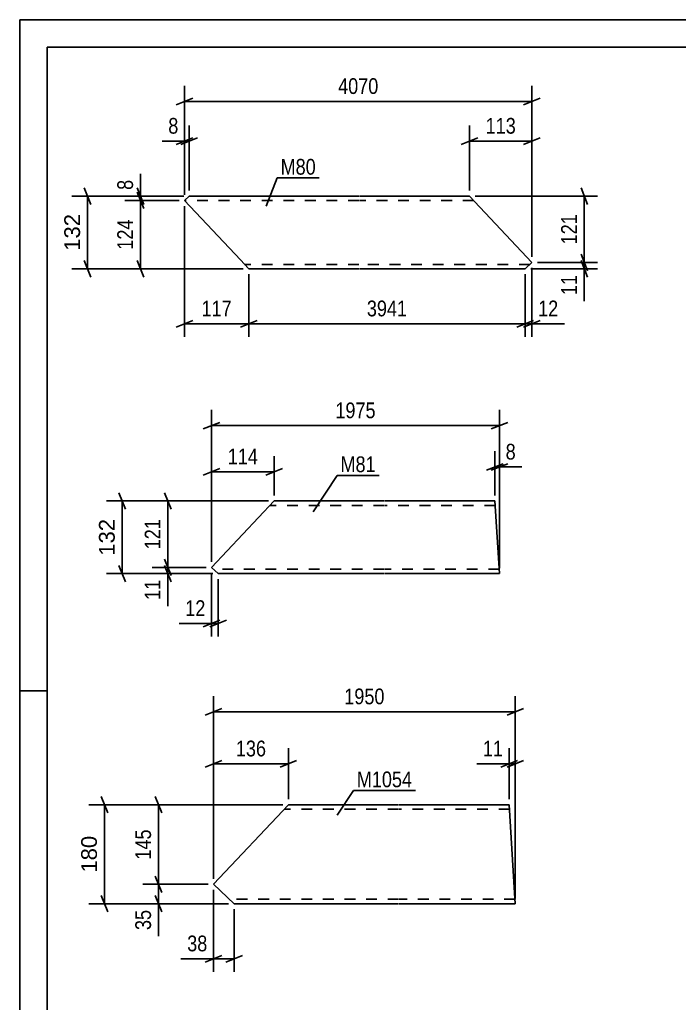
# Model space of a CAD drawing. Header units: millimetres. Extents: x 0 to 594, y 0 to 420.
# Drawn here: x 0 to 119.8, y 241.2 to 420 of the extents above; entities that cross this region are included whole.
import ezdxf

# ---------------------------------------------------------------- set-up
doc = ezdxf.new("R2010")
doc.units = ezdxf.units.MM
doc.linetypes.add('DXK_LINE_DOT2', pattern=[3.9198, 1.9599, -1.9599])
doc.styles.add('Arial', font='ARIAL.TTF', dxfattribs={"height": 0.2})
doc.styles.add('Arial Narrow', font='ARIALN.TTF', dxfattribs={"height": 0.2})

# ---------------------------------------------------------------- blocks, each defined once
blk = doc.blocks.new('Unknown-335479146-1132 - 19368')
at = {"color": 5, "linetype": 'Continuous'}
for p, q in [((594, 420), (0, 420)), ((0, 420), (0, 0)), ((589, 415), (5, 415)), ((5, 415), (5, 5)), ((5, 298), (0, 298))]:
    blk.add_line(p, q, dxfattribs=at)
blk = doc.blocks.new('Part-335479146-4677 - 4661')
at = {"color": 2, "linetype": 'Continuous'}
for p, q in [((35.2, 262.85), (48.8, 277.32)), ((68.8, 277.32), (48.8, 277.32)), ((88.9, 277.32), (68.9, 277.32)), ((88.9, 277.32), (90.01, 259.32)), ((38.95, 259.32), (35.2, 262.85)), ((68.8, 259.32), (38.95, 259.32)), ((90.01, 259.32), (68.9, 259.32))]:
    blk.add_line(p, q, dxfattribs=at)
at = {"color": 7, "linetype": 'DXK_LINE_DOT2'}
for p, q in [((68.8, 276.52), (48.05, 276.52)), ((88.95, 276.52), (68.9, 276.52)), ((68.8, 260.12), (38.1, 260.12)), ((89.96, 260.12), (68.9, 260.12)), ((89.96, 260.12), (89.96, 260.18))]:
    blk.add_line(p, q, dxfattribs=at)
blk = doc.blocks.new('Part-335479146-4958 - 4942')
at = {"color": 2, "linetype": 'Continuous'}
for p, q in [((30.78, 387.93), (29.94, 387.15)), ((40.1, 376.33), (29.94, 387.15)), ((61.6, 387.93), (30.78, 387.93)), ((81.7, 387.93), (61.7, 387.93)), ((81.7, 387.93), (93.02, 375.88)), ((41.6, 374.73), (40.1, 376.33)), ((93.02, 375.88), (91.8, 374.73)), ((61.6, 374.73), (41.6, 374.73)), ((91.8, 374.73), (61.7, 374.73))]:
    blk.add_line(p, q, dxfattribs=at)
at = {"color": 7, "linetype": 'DXK_LINE_DOT2'}
for p, q in [((29.94, 387.15), (29.96, 387.13)), ((29.96, 387.13), (29.94, 387.15)), ((61.6, 387.13), (29.96, 387.13)), ((30.02, 387.07), (29.96, 387.13)), ((82.45, 387.13), (61.7, 387.13)), ((41.49, 374.86), (40.1, 376.33)), ((61.6, 375.53), (40.85, 375.53)), ((92.65, 375.53), (61.7, 375.53))]:
    blk.add_line(p, q, dxfattribs=at)
blk = doc.blocks.new('Part-335479146-4808 - 4792')
at = {"color": 2, "linetype": 'Continuous'}
for p, q in [((34.85, 320.45), (46.2, 332.52)), ((66.2, 332.52), (46.2, 332.52)), ((86.3, 332.52), (66.3, 332.52)), ((87.12, 319.32), (86.3, 332.52)), ((36.05, 319.32), (34.85, 320.45)), ((66.2, 319.32), (36.05, 319.32)), ((87.12, 319.32), (66.3, 319.32))]:
    blk.add_line(p, q, dxfattribs=at)
at = {"color": 7, "linetype": 'DXK_LINE_DOT2'}
for p, q in [((66.2, 331.72), (45.45, 331.72)), ((86.35, 331.72), (66.3, 331.72)), ((66.2, 320.12), (35.2, 320.12)), ((87.07, 320.12), (66.3, 320.12)), ((87.07, 320.12), (87.07, 320.18))]:
    blk.add_line(p, q, dxfattribs=at)
blk = doc.blocks.new('StraightDimension-335479146-4736 - 4661')
at = {"color": 7, "linetype": 'Continuous'}
for p, q in [((35.2, 261.85), (35.2, 246.92)), ((38.95, 258.32), (38.95, 246.92)), ((33.7, 248.72), (36.7, 249.92)), ((35.2, 249.32), (38.95, 249.32)), ((40.45, 249.92), (37.45, 248.72))]:
    blk.add_line(p, q, dxfattribs=at)
at = {"color": 0}
blk.add_wipeout([(34.67, 250.07), (34.67, 254.27), (29.82, 254.27), (29.82, 250.07)], dxfattribs=at)
at = {"color": 7, "linetype": 'Continuous'}
blk.add_line((35.2, 249.32), (29.29, 249.32), dxfattribs=at)
blk.add_line((35.2, 249.32), (29.29, 249.32), dxfattribs=at)
at = {"color": 3, "style": 'Arial Narrow'}
blk.add_text('38', height=2.863, dxfattribs=at).set_placement((30.42, 250.67))
blk = doc.blocks.new('StraightDimension-335479146-4680 - 4661')
at = {"color": 7, "linetype": 'Continuous'}
for p, q in [((35.2, 263.85), (35.2, 297.07)), ((90.01, 260.32), (90.01, 297.07)), ((36.7, 294.82), (33.7, 293.62)), ((35.2, 294.22), (90.01, 294.22)), ((88.51, 293.62), (91.51, 294.82))]:
    blk.add_line(p, q, dxfattribs=at)
at = {"color": 0}
blk.add_wipeout([(66.86, 294.97), (66.86, 299.17), (58.35, 299.17), (58.35, 294.97)], dxfattribs=at)
at = {"color": 3, "style": 'Arial Narrow'}
blk.add_text('1950', height=2.863, dxfattribs=at).set_placement((58.95, 295.57))
blk = doc.blocks.new('StraightDimension-335479146-4769 - 4661')
at = {"color": 7, "linetype": 'Continuous'}
for p, q in [((88.9, 278.32), (88.9, 287.6)), ((90.01, 260.32), (90.01, 287.6)), ((87.4, 284.15), (90.4, 285.35)), ((91.51, 285.35), (88.51, 284.15)), ((88.9, 284.75), (90.01, 284.75))]:
    blk.add_line(p, q, dxfattribs=at)
at = {"color": 0}
blk.add_wipeout([(88.38, 285.5), (88.38, 289.7), (83.52, 289.7), (83.52, 285.5)], dxfattribs=at)
at = {"color": 7, "linetype": 'Continuous'}
blk.add_line((88.9, 284.75), (83, 284.75), dxfattribs=at)
blk.add_line((88.9, 284.75), (83, 284.75), dxfattribs=at)
at = {"color": 3, "style": 'Arial Narrow'}
blk.add_text('11', height=2.863, dxfattribs=at).set_placement((84.12, 286.1))
blk = doc.blocks.new('StraightDimension-335479146-4713 - 4661')
at = {"color": 7, "linetype": 'Continuous'}
for p, q in [((34.2, 262.85), (22.35, 262.85)), ((24.6, 264.35), (25.8, 261.35)), ((25.2, 259.32), (25.2, 262.85)), ((37.95, 259.32), (22.35, 259.32)), ((25.8, 257.82), (24.6, 260.82))]:
    blk.add_line(p, q, dxfattribs=at)
at = {"color": 0}
blk.add_wipeout([(24.45, 258.79), (20.25, 258.79), (20.25, 253.94), (24.45, 253.94)], dxfattribs=at)
at = {"color": 7, "linetype": 'Continuous'}
blk.add_line((25.2, 259.32), (25.2, 253.41), dxfattribs=at)
blk.add_line((25.2, 259.32), (25.2, 253.41), dxfattribs=at)
at = {"color": 3, "style": 'Arial Narrow'}
blk.add_text('35', height=2.863, rotation=90.0002, dxfattribs=at).set_placement((23.85, 254.54))
blk = doc.blocks.new('StraightDimension-335479146-4691 - 4661')
at = {"color": 7, "linetype": 'Continuous'}
for p, q in [((47.8, 277.32), (22.35, 277.32)), ((25.8, 275.82), (24.6, 278.82)), ((25.2, 262.85), (25.2, 277.32)), ((34.2, 262.85), (22.35, 262.85)), ((24.6, 264.35), (25.8, 261.35))]:
    blk.add_line(p, q, dxfattribs=at)
at = {"color": 0}
blk.add_wipeout([(24.45, 273.43), (20.25, 273.43), (20.25, 266.74), (24.45, 266.74)], dxfattribs=at)
at = {"color": 3, "style": 'Arial Narrow'}
blk.add_text('145', height=2.863, rotation=90.0002, dxfattribs=at).set_placement((23.85, 267.34))
blk = doc.blocks.new('StraightDimension-335479146-4750 - 4661')
at = {"color": 7, "linetype": 'Continuous'}
for p, q in [((35.2, 263.85), (35.2, 287.6)), ((48.8, 278.32), (48.8, 287.6)), ((36.7, 285.35), (33.7, 284.15)), ((35.2, 284.75), (48.8, 284.75)), ((47.3, 284.15), (50.3, 285.35))]:
    blk.add_line(p, q, dxfattribs=at)
at = {"color": 0}
blk.add_wipeout([(45.34, 285.5), (45.34, 289.7), (38.66, 289.7), (38.66, 285.5)], dxfattribs=at)
at = {"color": 3, "style": 'Arial Narrow'}
blk.add_text('136', height=2.863, dxfattribs=at).set_placement((39.26, 286.1))
blk = doc.blocks.new('StraightDimension-335479146-21162 - 4661')
at = {"color": 7, "linetype": 'Continuous'}
for p, q in [((47.8, 277.32), (12.53, 277.32)), ((15.98, 275.82), (14.78, 278.82)), ((15.38, 259.32), (15.38, 277.32)), ((37.95, 259.32), (12.53, 259.32)), ((14.78, 260.82), (15.98, 257.82))]:
    blk.add_line(p, q, dxfattribs=at)
at = {"color": 0}
blk.add_wipeout([(14.63, 272.25), (10.43, 272.25), (10.43, 264.38), (14.63, 264.38)], dxfattribs=at)
at = {"color": 3, "style": 'Arial'}
blk.add_text('180', height=2.865, rotation=90.0002, dxfattribs=at).set_placement((14.03, 264.98))
blk = doc.blocks.new('StraightDimension-335479146-19992 - 4942')
at = {"color": 7, "linetype": 'Continuous'}
for p, q in [((29.94, 386.13), (29.94, 362.33)), ((41.6, 373.73), (41.6, 362.33)), ((28.44, 364.13), (31.44, 365.33)), ((29.94, 364.73), (41.6, 364.73)), ((43.1, 365.33), (40.1, 364.13))]:
    blk.add_line(p, q, dxfattribs=at)
at = {"color": 0}
blk.add_wipeout([(39.12, 365.48), (39.12, 369.68), (32.43, 369.68), (32.43, 365.48)], dxfattribs=at)
at = {"color": 3, "style": 'Arial Narrow'}
blk.add_text('117', height=2.863, dxfattribs=at).set_placement((33.03, 366.08))
blk = doc.blocks.new('StraightDimension-335479146-5022 - 4942')
at = {"color": 7, "linetype": 'Continuous'}
for p, q in [((21.33, 388.65), (22.53, 385.65)), ((28.94, 387.15), (19.08, 387.15)), ((21.93, 374.73), (21.93, 387.15)), ((22.53, 373.23), (21.33, 376.23)), ((40.6, 374.73), (19.08, 374.73))]:
    blk.add_line(p, q, dxfattribs=at)
at = {"color": 0}
blk.add_wipeout([(21.18, 384.29), (16.98, 384.29), (16.98, 377.6), (21.18, 377.6)], dxfattribs=at)
at = {"color": 3, "style": 'Arial Narrow'}
blk.add_text('124', height=2.863, rotation=90.0002, dxfattribs=at).set_placement((20.58, 378.2))
blk = doc.blocks.new('StraightDimension-335479146-4961 - 4942')
at = {"color": 7, "linetype": 'Continuous'}
for p, q in [((29.94, 388.15), (29.94, 408)), ((93.02, 376.88), (93.02, 408)), ((31.44, 405.75), (28.44, 404.55)), ((29.94, 405.15), (93.02, 405.15)), ((91.52, 404.55), (94.52, 405.75))]:
    blk.add_line(p, q, dxfattribs=at)
at = {"color": 0}
blk.add_wipeout([(65.74, 405.9), (65.74, 410.1), (57.23, 410.1), (57.23, 405.9)], dxfattribs=at)
at = {"color": 3, "style": 'Arial Narrow'}
blk.add_text('4070', height=2.863, dxfattribs=at).set_placement((57.83, 406.5))
blk = doc.blocks.new('StraightDimension-335479146-4988 - 4942')
at = {"color": 7, "linetype": 'Continuous'}
for p, q in [((101.94, 389.43), (103.14, 386.43)), ((82.7, 387.93), (104.94, 387.93)), ((102.54, 375.88), (102.54, 387.93)), ((103.14, 374.38), (101.94, 377.38)), ((94.02, 375.88), (104.94, 375.88))]:
    blk.add_line(p, q, dxfattribs=at)
at = {"color": 0}
blk.add_wipeout([(101.79, 385.25), (97.59, 385.25), (97.59, 378.56), (101.79, 378.56)], dxfattribs=at)
at = {"color": 3, "style": 'Arial Narrow'}
blk.add_text('121', height=2.863, rotation=90.0002, dxfattribs=at).set_placement((101.19, 379.16))
blk = doc.blocks.new('StraightDimension-335479146-4972 - 4942')
at = {"color": 7, "linetype": 'Continuous'}
for p, q in [((101.94, 377.38), (103.14, 374.38)), ((94.02, 375.88), (104.94, 375.88)), ((103.14, 373.23), (101.94, 376.23)), ((102.54, 374.73), (102.54, 375.88)), ((92.8, 374.73), (104.94, 374.73))]:
    blk.add_line(p, q, dxfattribs=at)
at = {"color": 0}
blk.add_wipeout([(101.79, 374.21), (97.59, 374.21), (97.59, 369.35), (101.79, 369.35)], dxfattribs=at)
at = {"color": 7, "linetype": 'Continuous'}
blk.add_line((102.54, 374.73), (102.54, 368.83), dxfattribs=at)
blk.add_line((102.54, 374.73), (102.54, 368.83), dxfattribs=at)
at = {"color": 3, "style": 'Arial Narrow'}
blk.add_text('11', height=2.863, rotation=90.0002, dxfattribs=at).set_placement((101.19, 369.95))
blk = doc.blocks.new('StraightDimension-335479146-5005 - 4942')
at = {"color": 7, "linetype": 'Continuous'}
for p, q in [((21.33, 389.43), (22.53, 386.43)), ((22.53, 385.65), (21.33, 388.65)), ((29.78, 387.93), (19.08, 387.93)), ((28.94, 387.15), (19.08, 387.15)), ((21.93, 387.15), (21.93, 387.93))]:
    blk.add_line(p, q, dxfattribs=at)
at = {"color": 0}
blk.add_wipeout([(21.18, 391.49), (16.98, 391.49), (16.98, 388.46), (21.18, 388.46)], dxfattribs=at)
at = {"color": 7, "linetype": 'Continuous'}
blk.add_line((21.93, 387.93), (21.93, 392.01), dxfattribs=at)
blk.add_line((21.93, 387.93), (21.93, 392.01), dxfattribs=at)
at = {"color": 3, "style": 'Arial Narrow'}
blk.add_text('8', height=2.86, rotation=90.0002, dxfattribs=at).set_placement((20.58, 389.06))
blk = doc.blocks.new('StraightDimension-335479146-19965 - 4942')
at = {"color": 7, "linetype": 'Continuous'}
for p, q in [((12.91, 386.43), (11.71, 389.43)), ((29.78, 387.93), (9.46, 387.93)), ((12.31, 374.73), (12.31, 387.93)), ((11.71, 376.23), (12.91, 373.23)), ((40.6, 374.73), (9.46, 374.73))]:
    blk.add_line(p, q, dxfattribs=at)
at = {"color": 0}
blk.add_wipeout([(11.56, 385.27), (7.36, 385.27), (7.36, 377.4), (11.56, 377.4)], dxfattribs=at)
at = {"color": 3, "style": 'Arial'}
blk.add_text('132', height=2.865, rotation=90.0002, dxfattribs=at).set_placement((10.96, 378))
blk = doc.blocks.new('StraightDimension-335479146-5047 - 4942')
at = {"color": 7, "linetype": 'Continuous'}
for p, q in [((29.94, 388.15), (29.94, 400.78)), ((30.78, 388.93), (30.78, 400.78)), ((28.44, 397.33), (31.44, 398.53)), ((32.28, 398.53), (29.28, 397.33)), ((29.94, 397.93), (30.78, 397.93))]:
    blk.add_line(p, q, dxfattribs=at)
at = {"color": 0}
blk.add_wipeout([(29.42, 398.68), (29.42, 402.88), (26.39, 402.88), (26.39, 398.68)], dxfattribs=at)
at = {"color": 7, "linetype": 'Continuous'}
blk.add_line((29.94, 397.93), (25.87, 397.93), dxfattribs=at)
blk.add_line((29.94, 397.93), (25.87, 397.93), dxfattribs=at)
at = {"color": 3, "style": 'Arial Narrow'}
blk.add_text('8', height=2.86, dxfattribs=at).set_placement((26.99, 399.28))
blk = doc.blocks.new('StraightDimension-335479146-5064 - 4942')
at = {"color": 7, "linetype": 'Continuous'}
for p, q in [((81.7, 388.93), (81.7, 400.78)), ((93.02, 376.88), (93.02, 400.78)), ((80.2, 397.33), (83.2, 398.53)), ((81.7, 397.93), (93.02, 397.93)), ((94.52, 398.53), (91.52, 397.33))]:
    blk.add_line(p, q, dxfattribs=at)
at = {"color": 0}
blk.add_wipeout([(90.7, 398.68), (90.7, 402.88), (84.02, 402.88), (84.02, 398.68)], dxfattribs=at)
at = {"color": 3, "style": 'Arial Narrow'}
blk.add_text('113', height=2.863, dxfattribs=at).set_placement((84.62, 399.28))
blk = doc.blocks.new('StraightDimension-335479146-19990 - 4942')
at = {"color": 7, "linetype": 'Continuous'}
for p, q in [((91.8, 373.73), (91.8, 362.33)), ((93.02, 374.88), (93.02, 362.33)), ((90.3, 364.13), (93.3, 365.33)), ((94.52, 365.33), (91.52, 364.13)), ((91.8, 364.73), (93.02, 364.73))]:
    blk.add_line(p, q, dxfattribs=at)
at = {"color": 0}
blk.add_wipeout([(98.4, 365.48), (98.4, 369.68), (93.55, 369.68), (93.55, 365.48)], dxfattribs=at)
at = {"color": 7, "linetype": 'Continuous'}
blk.add_line((93.02, 364.73), (98.93, 364.73), dxfattribs=at)
blk.add_line((93.02, 364.73), (98.93, 364.73), dxfattribs=at)
at = {"color": 3, "style": 'Arial Narrow'}
blk.add_text('12', height=2.863, dxfattribs=at).set_placement((94.15, 366.08))
blk = doc.blocks.new('StraightDimension-335479146-19991 - 4942')
at = {"color": 7, "linetype": 'Continuous'}
for p, q in [((41.6, 373.73), (41.6, 362.33)), ((91.8, 373.73), (91.8, 362.33)), ((43.1, 365.33), (40.1, 364.13)), ((41.6, 364.73), (91.8, 364.73)), ((90.3, 364.13), (93.3, 365.33))]:
    blk.add_line(p, q, dxfattribs=at)
at = {"color": 0}
blk.add_wipeout([(70.96, 365.48), (70.96, 369.68), (62.45, 369.68), (62.45, 365.48)], dxfattribs=at)
at = {"color": 3, "style": 'Arial Narrow'}
blk.add_text('3941', height=2.863, dxfattribs=at).set_placement((63.05, 366.08))
blk = doc.blocks.new('StraightDimension-335479146-4899 - 4792')
at = {"color": 7, "linetype": 'Continuous'}
for p, q in [((26.32, 321.95), (27.52, 318.95)), ((33.85, 320.45), (24.07, 320.45)), ((27.52, 317.82), (26.32, 320.82)), ((26.92, 319.32), (26.92, 320.45)), ((35.05, 319.32), (24.07, 319.32))]:
    blk.add_line(p, q, dxfattribs=at)
at = {"color": 0}
blk.add_wipeout([(26.17, 318.79), (21.97, 318.79), (21.97, 313.94), (26.17, 313.94)], dxfattribs=at)
at = {"color": 7, "linetype": 'Continuous'}
blk.add_line((26.92, 319.32), (26.92, 313.41), dxfattribs=at)
blk.add_line((26.92, 319.32), (26.92, 313.41), dxfattribs=at)
at = {"color": 3, "style": 'Arial Narrow'}
blk.add_text('11', height=2.863, rotation=90.0002, dxfattribs=at).set_placement((25.57, 314.54))
blk = doc.blocks.new('StraightDimension-335479146-4883 - 4792')
at = {"color": 7, "linetype": 'Continuous'}
for p, q in [((26.32, 334.02), (27.52, 331.02)), ((45.2, 332.52), (24.07, 332.52)), ((26.92, 320.45), (26.92, 332.52)), ((27.52, 318.95), (26.32, 321.95)), ((33.85, 320.45), (24.07, 320.45))]:
    blk.add_line(p, q, dxfattribs=at)
at = {"color": 0}
blk.add_wipeout([(26.17, 329.83), (21.97, 329.83), (21.97, 323.14), (26.17, 323.14)], dxfattribs=at)
at = {"color": 3, "style": 'Arial Narrow'}
blk.add_text('121', height=2.863, rotation=90.0002, dxfattribs=at).set_placement((25.57, 323.74))
blk = doc.blocks.new('StraightDimension-335479146-4811 - 4792')
at = {"color": 7, "linetype": 'Continuous'}
for p, q in [((86.3, 333.52), (86.3, 341.55)), ((87.12, 320.32), (87.12, 341.55)), ((84.8, 338.1), (87.8, 339.3)), ((88.62, 339.3), (85.62, 338.1)), ((86.3, 338.7), (87.12, 338.7))]:
    blk.add_line(p, q, dxfattribs=at)
at = {"color": 0}
blk.add_wipeout([(90.68, 339.45), (90.68, 343.65), (87.65, 343.65), (87.65, 339.45)], dxfattribs=at)
at = {"color": 7, "linetype": 'Continuous'}
blk.add_line((87.12, 338.7), (91.2, 338.7), dxfattribs=at)
blk.add_line((87.12, 338.7), (91.2, 338.7), dxfattribs=at)
at = {"color": 3, "style": 'Arial Narrow'}
blk.add_text('8', height=2.86, dxfattribs=at).set_placement((88.25, 340.05))
blk = doc.blocks.new('StraightDimension-335479146-4830 - 4792')
at = {"color": 7, "linetype": 'Continuous'}
for p, q in [((34.85, 321.45), (34.85, 340.67)), ((46.2, 333.52), (46.2, 340.67)), ((33.35, 337.22), (36.35, 338.42)), ((47.7, 338.42), (44.7, 337.22)), ((34.85, 337.82), (46.2, 337.82))]:
    blk.add_line(p, q, dxfattribs=at)
at = {"color": 0}
blk.add_wipeout([(43.87, 338.57), (43.87, 342.77), (37.18, 342.77), (37.18, 338.57)], dxfattribs=at)
at = {"color": 3, "style": 'Arial Narrow'}
blk.add_text('114', height=2.863, dxfattribs=at).set_placement((37.78, 339.17))
blk = doc.blocks.new('StraightDimension-335479146-4857 - 4792')
at = {"color": 7, "linetype": 'Continuous'}
for p, q in [((34.85, 319.45), (34.85, 307.86)), ((36.05, 318.32), (36.05, 307.86)), ((33.35, 309.66), (36.35, 310.86)), ((37.55, 310.86), (34.55, 309.66)), ((34.85, 310.26), (36.05, 310.26))]:
    blk.add_line(p, q, dxfattribs=at)
at = {"color": 0}
blk.add_wipeout([(34.32, 311.01), (34.32, 315.21), (29.47, 315.21), (29.47, 311.01)], dxfattribs=at)
at = {"color": 7, "linetype": 'Continuous'}
blk.add_line((34.85, 310.26), (28.94, 310.26), dxfattribs=at)
blk.add_line((34.85, 310.26), (28.94, 310.26), dxfattribs=at)
at = {"color": 3, "style": 'Arial Narrow'}
blk.add_text('12', height=2.863, dxfattribs=at).set_placement((30.07, 311.61))
blk = doc.blocks.new('StraightDimension-335479146-4920 - 4792')
at = {"color": 7, "linetype": 'Continuous'}
for p, q in [((34.85, 321.45), (34.85, 349.06)), ((87.12, 320.32), (87.12, 349.06)), ((36.35, 346.81), (33.35, 345.61)), ((34.85, 346.21), (87.12, 346.21)), ((85.62, 345.61), (88.62, 346.81))]:
    blk.add_line(p, q, dxfattribs=at)
at = {"color": 0}
blk.add_wipeout([(65.24, 346.96), (65.24, 351.16), (56.73, 351.16), (56.73, 346.96)], dxfattribs=at)
at = {"color": 3, "style": 'Arial Narrow'}
blk.add_text('1975', height=2.863, dxfattribs=at).set_placement((57.33, 347.56))
blk = doc.blocks.new('StraightDimension-335479146-21182 - 4792')
at = {"color": 7, "linetype": 'Continuous'}
for p, q in [((19.21, 331.02), (18.01, 334.02)), ((45.2, 332.52), (15.76, 332.52)), ((18.61, 319.32), (18.61, 332.52)), ((18.01, 320.82), (19.21, 317.82)), ((35.05, 319.32), (15.76, 319.32))]:
    blk.add_line(p, q, dxfattribs=at)
at = {"color": 0}
blk.add_wipeout([(17.86, 329.86), (13.66, 329.86), (13.66, 321.98), (17.86, 321.98)], dxfattribs=at)
at = {"color": 3, "style": 'Arial'}
blk.add_text('132', height=2.865, rotation=90.0002, dxfattribs=at).set_placement((17.26, 322.58))
blk = doc.blocks.new('Mark-335479146-4673 - 4661')
at = {"color": 0}
blk.add_wipeout([(71.27, 280.49), (71.27, 283.49), (61.22, 283.49), (61.22, 280.49)], dxfattribs=at)
blk.add_wipeout([(71.27, 280.49), (71.27, 283.49), (61.22, 283.49), (61.22, 280.49)], dxfattribs=at)
at = {"color": 30, "linetype": 'Continuous'}
for p, q in [((57.65, 275.42), (60.62, 279.89)), ((60.62, 279.89), (71.87, 279.89))]:
    blk.add_line(p, q, dxfattribs=at)
at = {"color": 3, "style": 'Arial Narrow'}
blk.add_text('M1054', height=2.863, dxfattribs=at).set_placement((61.22, 280.49))
blk = doc.blocks.new('Mark-335479146-4954 - 4942')
at = {"color": 0}
blk.add_wipeout([(53.78, 391.83), (53.78, 394.83), (47.38, 394.83), (47.38, 391.83)], dxfattribs=at)
blk.add_wipeout([(53.78, 391.83), (53.78, 394.83), (47.38, 394.83), (47.38, 391.83)], dxfattribs=at)
at = {"color": 30, "linetype": 'Continuous'}
for p, q in [((44.79, 386.1), (46.78, 391.23)), ((46.78, 391.23), (54.38, 391.23))]:
    blk.add_line(p, q, dxfattribs=at)
at = {"color": 3, "style": 'Arial Narrow'}
blk.add_text('M80', height=2.863, dxfattribs=at).set_placement((47.38, 391.83))
blk = doc.blocks.new('Mark-335479146-4804 - 4792')
at = {"color": 0}
blk.add_wipeout([(64.66, 337.76), (64.66, 340.76), (58.26, 340.76), (58.26, 337.76)], dxfattribs=at)
blk.add_wipeout([(64.66, 337.76), (64.66, 340.76), (58.26, 340.76), (58.26, 337.76)], dxfattribs=at)
at = {"color": 30, "linetype": 'Continuous'}
for p, q in [((53.27, 330.55), (57.66, 337.16)), ((57.66, 337.16), (65.26, 337.16))]:
    blk.add_line(p, q, dxfattribs=at)
at = {"color": 3, "style": 'Arial Narrow'}
blk.add_text('M81', height=2.863, dxfattribs=at).set_placement((58.26, 337.76))

msp = doc.modelspace()

# ---------------------------------------------------------------- block references
for name in ['Unknown-335479146-1132 - 19368', 'Part-335479146-4958 - 4942', 'Part-335479146-4808 - 4792', 'Part-335479146-4677 - 4661']:
    msp.add_blockref(name, (0, 0))

# ---------------------------------------------------------------- next in the draw order: block references
for name in ['StraightDimension-335479146-19992 - 4942', 'StraightDimension-335479146-4811 - 4792', 'StraightDimension-335479146-4899 - 4792', 'StraightDimension-335479146-4736 - 4661']:
    msp.add_blockref(name, (0, 0))

# ---------------------------------------------------------------- next in the draw order: block references
for name in ['StraightDimension-335479146-5022 - 4942', 'StraightDimension-335479146-4883 - 4792', 'StraightDimension-335479146-4680 - 4661']:
    msp.add_blockref(name, (0, 0))

# ---------------------------------------------------------------- next in the draw order: block references
for name in ['StraightDimension-335479146-4961 - 4942', 'StraightDimension-335479146-4830 - 4792', 'StraightDimension-335479146-4857 - 4792', 'StraightDimension-335479146-4769 - 4661', 'Mark-335479146-4673 - 4661', 'StraightDimension-335479146-4713 - 4661']:
    msp.add_blockref(name, (0, 0))

# ---------------------------------------------------------------- next in the draw order: block references
for name in ['Mark-335479146-4954 - 4942', 'StraightDimension-335479146-5005 - 4942', 'StraightDimension-335479146-4988 - 4942', 'StraightDimension-335479146-4920 - 4792', 'StraightDimension-335479146-4691 - 4661']:
    msp.add_blockref(name, (0, 0))

# ---------------------------------------------------------------- next in the draw order: block references
for name in ['StraightDimension-335479146-19965 - 4942', 'StraightDimension-335479146-4972 - 4942', 'Mark-335479146-4804 - 4792', 'StraightDimension-335479146-21182 - 4792', 'StraightDimension-335479146-4750 - 4661']:
    msp.add_blockref(name, (0, 0))

# ---------------------------------------------------------------- next in the draw order: block references
for name in ['StraightDimension-335479146-5047 - 4942', 'StraightDimension-335479146-5064 - 4942', 'StraightDimension-335479146-19990 - 4942', 'StraightDimension-335479146-21162 - 4661']:
    msp.add_blockref(name, (0, 0))

# ---------------------------------------------------------------- next in the draw order: block references
msp.add_blockref('StraightDimension-335479146-19991 - 4942', (0, 0))

doc.saveas('drawing.dxf')
